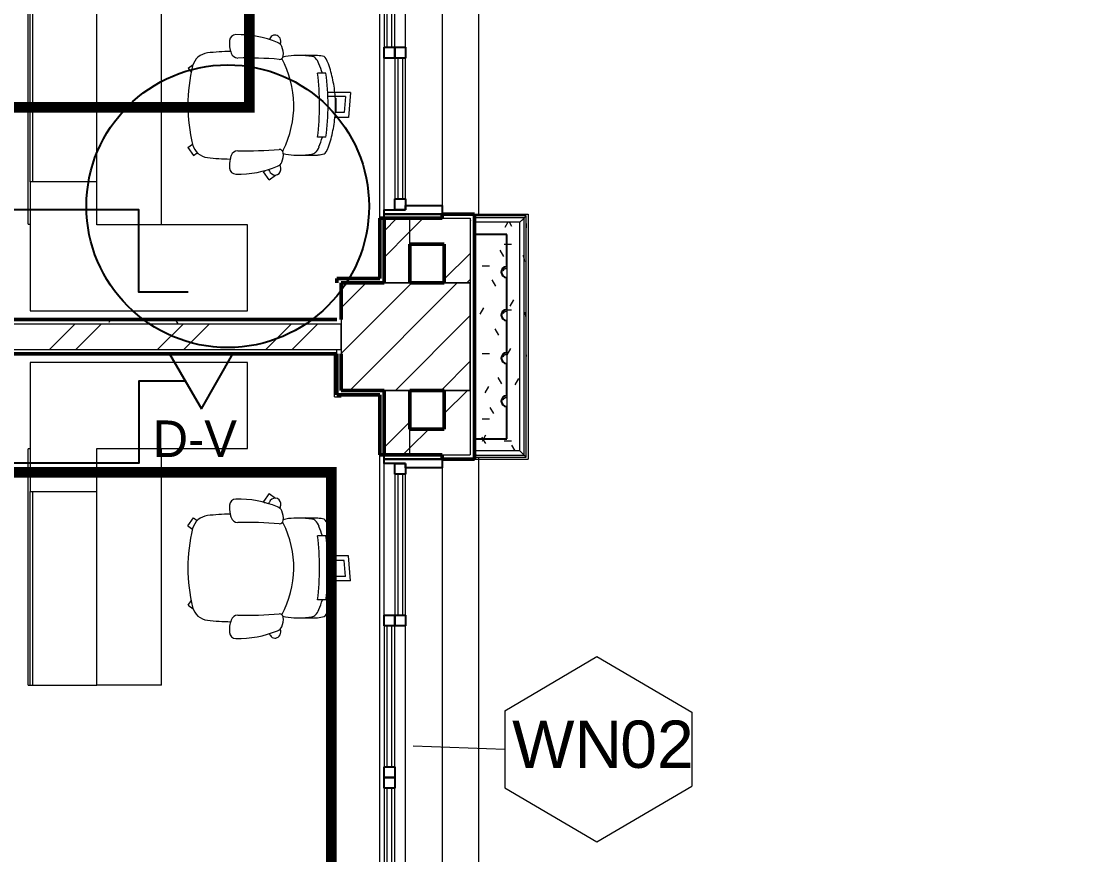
# Model space of a CAD drawing. Header units: millimetres. Extents: x -9358 to 257996, y -67499 to 9117.
# Drawn here: x 49064 to 54062, y -23056 to -19183 of the extents above; entities that cross this region are included whole.
import ezdxf
from ezdxf import colors
from ezdxf.entities.mleader import LeaderData, LeaderLine
from ezdxf.math import Vec2, Vec3

# ---------------------------------------------------------------- set-up
doc = ezdxf.new("R2010")
doc.units = ezdxf.units.MM
doc.header["$LTSCALE"] = 1000
for name, color, linetype, lineweight in [('A-COL-RFC', 8, 'Continuous', 18), ('A-COL-RFC-1', 8, 'Continuous', 9), ('A-COL-RFC-2', 8, 'Continuous', 50), ('A-FLR-PAT', 8, 'Continuous', 18), ('A-FRN', 8, 'Continuous', 9), ('A-LIN-30-1', 8, 'Continuous', 25), ('A-TYP-WIN', 8, 'Continuous', 0), ('A-WAL-CLD', 8, 'Continuous', 9), ('A-WAL-CMU', 8, 'Continuous', 50), ('A-WAL-FIN', 8, 'Continuous', 9), ('A-WAL-LOW-20', 8, 'Continuous', 18), ('A-WAL-LOW-20-1', 8, 'Continuous', 50), ('A-WAL-LOW-30', 8, 'Continuous', 18), ('A-WAL-PAT-1', 8, 'Continuous', 9), ('A-WIN', 8, 'Continuous', 9), ('A-WIN-1', 8, 'Continuous', 25), ('A-WIN-2', 8, 'Continuous', 18)]:
    doc.layers.add(name, color=color, linetype=linetype, lineweight=lineweight)
for name, color, linetype in [('CCTV', 4, 'Continuous'), ('CCTVNET', 6, 'Continuous'), ('DATANET', 4, 'Continuous'), ('F POINT AGN', 7, 'Continuous'), ('Route - rack1', 7, 'Continuous')]:
    doc.layers.add(name, color=color, linetype=linetype)
doc.styles.add('Arial_8', font='arial.ttf', dxfattribs={"height": 220})
doc.styles.add('ELEC', font='romant.shx', dxfattribs={"width": 0.8, "oblique": 15, "height": 0.18})
pattern_1 = [(0, (0, 0), (812.8, 203.2), [33.528, -576.072, 33.528, -576.072, -3251.2]), (0, (0, 0), (812.8, 203.2), [-1219.2, 33.528, -1185.672, 33.528, -576.072, -1422.4]), (0, (0, 0), (812.8, 203.2), [-3048, 33.528, -372.872, 33.528, -982.472]), (120, (304.8, 101.6), (-582.37636, 602.30545), [33.528, -576.072, 33.528, -576.072, -3251.2]), (120, (304.8, 101.6), (-582.37636, 602.30545), [-1219.2, 33.528, -1185.672, 33.528, -576.072, -1422.4]), (120, (304.8, 101.6), (-582.37636, 602.30545), [-3048, 33.528, -372.872, 33.528, -982.472]), (240, (406.4, 508), (-230.42364, -805.50545), [33.528, -576.072, 33.528, -576.072, -3251.2]), (240, (406.4, 508), (-230.42364, -805.50545), [-1219.2, 33.528, -1185.672, 33.528, -576.072, -1422.4]), (240, (406.4, 508), (-230.42364, -805.50545), [-3048, 33.528, -372.872, 33.528, -982.472])]
pattern_2 = [(45, (0, 0), (-251.4472, 251.4472), []), (45, (0, 381), (-251.4472, 251.4472), [])]
pattern_3 = [(0, (0, 0), (406.4, 101.6), [33.528, -271.272, 33.528, -271.272, -1625.6]), (0, (0, 0), (406.4, 101.6), [-609.6, 33.528, -576.072, 33.528, -271.272, -711.2]), (0, (0, 0), (406.4, 101.6), [-1524, 33.528, -169.672, 33.528, -474.472]), (120, (152.4, 50.8), (-291.18818, 301.15272), [33.528, -271.272, 33.528, -271.272, -1625.6]), (120, (152.4, 50.8), (-291.18818, 301.15272), [-609.6, 33.528, -576.072, 33.528, -271.272, -711.2]), (120, (152.4, 50.8), (-291.18818, 301.15272), [-1524, 33.528, -169.672, 33.528, -474.472]), (240, (203.2, 254), (-115.21182, -402.75272), [33.528, -271.272, 33.528, -271.272, -1625.6]), (240, (203.2, 254), (-115.21182, -402.75272), [-609.6, 33.528, -576.072, 33.528, -271.272, -711.2]), (240, (203.2, 254), (-115.21182, -402.75272), [-1524, 33.528, -169.672, 33.528, -474.472])]

# ---------------------------------------------------------------- blocks, each defined once
blk = doc.blocks.new('Window Tag - Window Tag-41068-01-Ground Floor Plan')
at = {"layer": 'A-TYP-WIN'}
for p, q in [((-4.506, 1.627), (-0.238, 4.142)), ((-0.238, 4.142), (4.181, 1.556)), ((-4.506, 1.627), (-4.506, -1.959)), ((4.181, 1.556), (4.181, -1.888)), ((-4.506, -1.959), (-0.238, -4.474)), ((-0.238, -4.474), (4.181, -1.888))]:
    blk.add_line(p, q, dxfattribs=at)
blk = doc.blocks.new('D-V')
at = {"color": 3}
blk.add_lwpolyline([(1.2, 256.5), (146.9, 0), (-146.9, 0), (1.2, 256.5)], dxfattribs=at)
at = {"layer": 'CCTV', "color": 2}
blk.add_attdef('D-V', (-225.1, 246.5), '', height=170, dxfattribs=at)
blk = doc.blocks.new('Task chair 9554N35 - Task chair 9554N35-733048-01-Ground Floor Furniture Plan')
at = {"layer": 'A-FRN'}
for p, q in [((-59.9, 447.8), (56.2, 437.7)), ((-59.9, 447.8), (-59.9, 341.6)), ((-40.1, 424.9), (-40.1, 342.5)), ((-40.1, 424.9), (34.3, 418.4)), ((34.3, 418.4), (34.3, 377)), ((56.2, 437.7), (56.2, 375.4)), ((-33.2, 380), (34.3, 380)), ((-33.2, 377), (-33.2, 380)), ((-148.6, 333.2), (-148.6, 294.8)), ((148.6, 333.5), (148.6, 294.8)), ((208.7, 134.6), (213.5, 132.2)), ((309.5, 42.5), (303.3, 51.1)), ((346.3, 69.3), (309.5, 42.5)), ((346.3, 69.3), (324.3, 99.6)), ((-172.9, -306.8), (-189.9, -284.3)), ((-172.9, -306.8), (-153.2, -293.1)), ((196.3, -309), (180.3, -287)), ((196.3, -309), (233.1, -282.3)), ((233.1, -282.3), (220.5, -265))]:
    blk.add_line(p, q, dxfattribs=at)
for centre, radius, start, end in [((18.2, -231.9), 573.4, 106.914, 111.6297), ((1, -773.4), 1116.7, 82.4068, 97.6988), ((0, -988.3), 1291.7, 83.3947, 96.6053), ((-18.2, -231.9), 573.4, 68.3703, 73.086), ((1424.9, 239.6), 1657.1, 178.0847, 181.9153), ((192.1, 200.6), 424.1, 170.8754, 178.7196), ((-202, 267.3), 24.7, 131.8566, 178.735), ((202, 267.3), 24.7, 1.265, 48.1434), ((-192.1, 200.6), 424.1, 1.2804, 9.1246), ((-1424.9, 239.6), 1657.1, 358.0847, 1.9153), ((-5.9, 191.7), 225.5, 181.9153, 194.9895), ((1.2, -277.4), 461.4, 63.2725, 118.3184), ((5.9, 191.7), 225.5, 345.5179, 358.0847), ((157.4, -76.4), 485.9, 157.6228, 181.0987), ((-301, 96.7), 25.2, 129.5798, 236.5879), ((-296.1, 90.9), 32.8, 82.4202, 129.5798), ((-257.7, 94.4), 37, 114.5757, 157.5185), ((-304.4, 28.7), 95.5, 76.8701, 82.4202), ((-239, 54.3), 81.3, 83.0715, 114.7933), ((-231.5, 117.1), 18, 357.6261, 82.7084), ((1706.6, -39.8), 1926.5, 175.3495, 181.0799), ((223.3, 117.1), 18, 97.2916, 182.3739), ((-1714.8, -39.8), 1926.5, 358.9201, 4.6505), ((230.8, 54.3), 81.3, 65.2067, 96.9285), ((249.5, 94.4), 37, 22.4815, 65.4243), ((351.4, -138.5), 268.8, 102.9497, 106.1735), ((-165.6, -76.4), 485.9, 358.9013, 22.3772), ((297.3, 97.1), 27.1, 305.0503, 102.9497), ((-270.6, 142.7), 80.3, 236.5879, 244.0605), ((266.7, 140.7), 80.4, 293.4562, 305.0503), ((-298.4, -85.1), 30, 181.1693, 265.615), ((-253.5, -75.2), 34, 289.5716, 358.4217), ((245.3, -75.2), 34, 181.5783, 250.4284), ((290.2, -85.1), 30, 274.385, 358.8307), ((-289.7, 26.9), 142.3, 265.5931, 289.5716), ((875.8, -92.8), 1126, 180.8613, 186.3586), ((281.6, 26.9), 142.3, 250.4284, 257.1593), ((-875.8, -92.8), 1126, 353.6414, 359.0315), ((281.6, 26.9), 142.3, 257.1593, 274.4069), ((-163.7, -208.7), 80, 186.3586, 256.0584), ((163.7, -208.7), 80, 283.9417, 353.6414), ((0, 450.7), 759.4, 256.0584, 283.9417)]:
    blk.add_arc(centre, radius, start, end, dxfattribs=at)
for centre, major_axis, ratio, start_param, end_param in [((2833.6, 1083.6), (3058.7, 867.3), 0.246692, 3.007939, 3.042807), ((-182.4, 335.9), (44.1, 13.7), 0.260293, 1.734544, 2.951577), ((-178.1, 286.4), (48, 16.7), 0.376203, 1.755174, 2.42563), ((182.6, 337.1), (-43.9, 14.1), 0.248418, 3.3294, 4.551375), ((178.1, 286.7), (-48.1, 16.1), 0.383717, 3.814978, 4.524085), ((-2839.6, 1069.5), (-3064.8, 850.5), 0.246639, 3.238935, 3.272795), ((-2833.6, 1083.6), (-3058.7, 867.3), 0.246692, 3.240378, 3.275247)]:
    blk.add_ellipse(centre, major_axis=major_axis, ratio=ratio, start_param=start_param, end_param=end_param, dxfattribs=at)
blk.add_open_spline([(193.1, 345.6), (180.8, 349.8), (155.9, 357.6), (104.9, 369.7), (39.6, 378.5), (-39.7, 378.4), (-105, 369.4), (-155.9, 357.1), (-180.8, 349.3), (-193.1, 344.9)], degree=3, knots=[0, 0, 0, 0, 0.1, 0.2, 0.4, 0.6, 0.8, 0.9, 1, 1, 1, 1], dxfattribs=at)
blk = doc.blocks.new('secretary office - manager office -1 2-1846452-01-Ground Floor Furniture Plan')
at = {"layer": 'A-FRN'}
for p, q in [((-360, 310), (-950, 310)), ((-950, 310), (-950, 300)), ((-950, 300), (-950, -700)), ((-548, 320), (550, 320)), ((-548, 320), (-548, 310)), ((-350, 310), (-360, 310)), ((-350, 0), (-350, 310)), ((-350, 310), (550, 310)), ((550, 300), (-350, 300)), ((550, 300), (-350, 300)), ((550, 310), (550, 320)), ((550, 300), (550, 310)), ((550, 0), (550, 300)), ((-550, -700), (-550, 0)), ((-550, 0), (-350, 0)), ((-350, 0), (550, 0)), ((550, 0), (550, -300)), ((-550, -300), (550, -300)), ((-950, -700), (-550, -700))]:
    blk.add_line(p, q, dxfattribs=at)
blk = doc.blocks.new('Sliding_Window_Double - 3000 x 2700-2663160-01-Ground Floor Furniture Plan')
at = {"layer": 'A-WIN'}
for p, q in [((-1336.3, 89.4), (1543.7, 89.4)), ((-651.8, -80.6), (-1306.3, -80.6)), ((808.2, -80.6), (-600.9, -80.6)), ((1513.7, -80.6), (859.1, -80.6)), ((-1306.3, -130.6), (-651.8, -130.6)), ((53.7, -130.6), (-600.9, -130.6)), ((808.2, -130.6), (153.7, -130.6)), ((859.1, -130.6), (1513.7, -130.6)), ((-651.8, -180.6), (-1356.3, -180.6)), ((-600.9, -180.6), (53.7, -180.6)), ((153.7, -180.6), (808.2, -180.6)), ((1563.7, -180.6), (859.1, -180.6))]:
    blk.add_line(p, q, dxfattribs=at)
at = {"layer": 'A-WIN-1'}
for p, q in [((-1376.3, 89.4), (-1336.3, 89.4)), ((-1376.3, -180.6), (-1376.3, 89.4)), ((-1376.3, 89.4), (-1376.3, -180.6)), ((-1336.3, 89.4), (-1336.3, -80.6)), ((1543.7, 89.4), (1583.7, 89.4)), ((1543.7, -80.6), (1543.7, 89.4)), ((1583.7, 89.4), (1583.7, -180.6)), ((1583.7, -180.6), (1583.7, 89.4)), ((-1356.3, -80.6), (-1356.3, -180.6)), ((-1336.3, -80.6), (-1356.3, -80.6)), ((-1356.3, -130.6), (-1356.3, -80.6)), ((-1356.3, -80.6), (-1306.3, -80.6)), ((-1306.3, -80.6), (-1306.3, -130.6)), ((-651.8, -130.6), (-651.8, -80.6)), ((-651.8, -80.6), (-600.9, -80.6)), ((-600.9, -80.6), (-600.9, -130.6)), ((808.2, -130.6), (808.2, -80.6)), ((808.2, -80.6), (859.1, -80.6)), ((859.1, -80.6), (859.1, -130.6)), ((1513.7, -130.6), (1513.7, -80.6)), ((1513.7, -80.6), (1563.7, -80.6)), ((1563.7, -80.6), (1543.7, -80.6)), ((1563.7, -180.6), (1563.7, -80.6)), ((1563.7, -80.6), (1563.7, -130.6)), ((-1306.3, -130.6), (-1356.3, -130.6)), ((-600.9, -130.6), (-651.8, -130.6)), ((-651.8, -180.6), (-651.8, -130.6)), ((-651.8, -130.6), (-600.9, -130.6)), ((-600.9, -130.6), (-600.9, -180.6)), ((53.7, -180.6), (53.7, -130.6)), ((53.7, -130.6), (103.7, -130.6)), ((103.7, -180.6), (103.7, -130.6)), ((103.7, -130.6), (153.7, -130.6)), ((103.7, -130.6), (103.7, -180.6)), ((153.7, -130.6), (153.7, -180.6)), ((808.2, -180.6), (808.2, -130.6)), ((808.2, -130.6), (859.1, -130.6)), ((859.1, -130.6), (808.2, -130.6)), ((859.1, -130.6), (859.1, -180.6)), ((1563.7, -130.6), (1513.7, -130.6)), ((-1376.3, -180.6), (-1396.3, -180.6)), ((-1356.3, -180.6), (-1376.3, -180.6)), ((-600.9, -180.6), (-651.8, -180.6)), ((103.7, -180.6), (53.7, -180.6)), ((153.7, -180.6), (103.7, -180.6)), ((859.1, -180.6), (808.2, -180.6)), ((1583.7, -180.6), (1563.7, -180.6)), ((1603.7, -180.6), (1583.7, -180.6))]:
    blk.add_line(p, q, dxfattribs=at)
at = {"layer": 'A-WIN-2'}
for p, q in [((-1306.3, -95.6), (-651.8, -95.6)), ((-1306.3, -115.6), (-1306.3, -95.6)), ((-651.8, -95.6), (-651.8, -115.6)), ((859.1, -95.6), (1513.7, -95.6)), ((859.1, -115.6), (859.1, -95.6)), ((1513.7, -95.6), (1513.7, -115.6)), ((-651.8, -115.6), (-1306.3, -115.6)), ((-600.9, -145.6), (53.7, -145.6)), ((-600.9, -165.6), (-600.9, -145.6)), ((53.7, -145.6), (53.7, -165.6)), ((153.7, -145.6), (808.2, -145.6)), ((153.7, -165.6), (153.7, -145.6)), ((808.2, -145.6), (808.2, -165.6)), ((1513.7, -115.6), (859.1, -115.6)), ((53.7, -165.6), (-600.9, -165.6)), ((808.2, -165.6), (153.7, -165.6))]:
    blk.add_line(p, q, dxfattribs=at)
blk = doc.blocks.new('Task chair 9554N35 - Task chair 9554N35-745676-01-Ground Floor Furniture Plan')
at = {"layer": 'A-FRN'}
for p, q in [((-172.9, 306.8), (-189.9, 284.3)), ((-172.9, 306.8), (-153.2, 293.1)), ((196.3, 309), (180.3, 287)), ((196.3, 309), (233.1, 282.3)), ((233.1, 282.3), (220.5, 265)), ((309.5, -42.5), (303.3, -51.1)), ((346.3, -69.3), (309.5, -42.5)), ((346.3, -69.3), (324.3, -99.6)), ((208.7, -134.6), (213.5, -132.2)), ((-148.6, -333.2), (-148.6, -294.8)), ((148.6, -333.5), (148.6, -294.8)), ((-59.9, -447.8), (-59.9, -341.6)), ((-40.1, -424.9), (-40.1, -342.5)), ((-33.2, -377), (-33.2, -380)), ((-33.2, -380), (34.3, -380)), ((34.3, -418.4), (34.3, -377)), ((56.2, -437.7), (56.2, -375.4)), ((-59.9, -447.8), (56.2, -437.7)), ((-40.1, -424.9), (34.3, -418.4))]:
    blk.add_line(p, q, dxfattribs=at)
for centre, radius, start, end in [((0, -450.7), 759.4, 76.0583, 103.9416), ((-163.7, 208.7), 80, 103.9416, 173.6414), ((163.7, 208.7), 80, 6.3586, 76.0583), ((875.8, 92.8), 1126, 173.6414, 179.1387), ((-875.8, 92.8), 1126, 0.9685, 6.3586), ((-298.4, 85.1), 30, 94.385, 178.8307), ((-289.7, -26.9), 142.3, 70.4284, 94.4069), ((-253.5, 75.2), 34, 1.5783, 70.4284), ((245.3, 75.2), 34, 109.5716, 178.4217), ((281.6, -26.9), 142.3, 102.8407, 109.5716), ((281.6, -26.9), 142.3, 85.5931, 102.8407), ((290.2, 85.1), 30, 1.1693, 85.615), ((157.4, 76.4), 485.9, 178.9013, 202.3772), ((1706.6, 39.8), 1926.5, 178.9201, 184.6505), ((-1714.8, 39.8), 1926.5, 355.3495, 1.0799), ((-165.6, 76.4), 485.9, 337.6228, 1.0987), ((-301, -96.7), 25.2, 123.4121, 230.4202), ((-270.6, -142.7), 80.3, 115.9395, 123.4121), ((297.3, -97.1), 27.1, 257.0503, 54.9497), ((266.7, -140.7), 80.4, 54.9497, 66.5438), ((-296.1, -90.9), 32.8, 230.4202, 277.5798), ((-257.7, -94.4), 37, 202.4815, 245.4243), ((-304.4, -28.7), 95.5, 277.5798, 283.1299), ((-239, -54.3), 81.3, 245.2067, 276.9285), ((-5.9, -191.7), 225.5, 165.0105, 178.0847), ((-231.5, -117.1), 18, 277.2916, 2.3739), ((1.2, 277.4), 461.4, 241.6816, 296.7275), ((223.3, -117.1), 18, 177.6261, 262.7084), ((230.8, -54.3), 81.3, 263.0715, 294.7933), ((5.9, -191.7), 225.5, 1.9153, 14.4821), ((249.5, -94.4), 37, 294.5757, 337.5185), ((351.4, 138.5), 268.8, 253.8265, 257.0503), ((1424.9, -239.6), 1657.1, 178.0847, 181.9153), ((-1424.9, -239.6), 1657.1, 358.0847, 1.9153), ((192.1, -200.6), 424.1, 181.2804, 189.1246), ((-192.1, -200.6), 424.1, 350.8754, 358.7196), ((-202, -267.3), 24.7, 181.265, 228.1434), ((0, 988.3), 1291.7, 263.3947, 276.6053), ((202, -267.3), 24.7, 311.8566, 358.735), ((18.2, 231.9), 573.4, 248.3703, 253.086), ((1, 773.4), 1116.7, 262.3012, 277.5932), ((-18.2, 231.9), 573.4, 286.914, 291.6297)]:
    blk.add_arc(centre, radius, start, end, dxfattribs=at)
for centre, major_axis, ratio, start_param, end_param in [((2833.6, -1083.6), (-3058.7, 867.3), 0.246692, 0.098786, 0.133654), ((-178.1, -286.4), (-48, 16.7), 0.376203, 0.715963, 1.386418), ((178.1, -286.7), (48.1, 16.1), 0.383717, 4.900693, 5.6098), ((-2833.6, -1083.6), (3058.7, 867.3), 0.246692, 6.149531, 6.184399), ((-2839.6, -1069.5), (3064.8, 850.5), 0.246639, 6.151983, 6.185843), ((-182.4, -335.9), (-44.1, 13.7), 0.260293, 0.190015, 1.407049), ((182.6, -337.1), (43.9, 14.1), 0.248418, 4.873403, 6.095378)]:
    blk.add_ellipse(centre, major_axis=major_axis, ratio=ratio, start_param=start_param, end_param=end_param, dxfattribs=at)
blk.add_open_spline([(193.1, -345.6), (180.8, -349.8), (155.9, -357.6), (104.9, -369.7), (39.6, -378.5), (-39.7, -378.4), (-105, -369.4), (-155.9, -357.1), (-180.8, -349.3), (-193.1, -344.9)], degree=3, knots=[0, 0, 0, 0, 0.1, 0.2, 0.4, 0.6, 0.8, 0.9, 1, 1, 1, 1], dxfattribs=at)
blk = doc.blocks.new('secretary office - manager office -1 2-1846450-01-Ground Floor Furniture Plan')
at = {"layer": 'A-FRN'}
for p, q in [((-550, 700), (-950, 700)), ((-950, 700), (-950, -300)), ((-550, 0), (-550, 700)), ((550, 300), (-550, 300)), ((550, 300), (550, 0)), ((-350, 0), (-550, 0)), ((550, 0), (-350, 0)), ((-350, -310), (-350, 0)), ((550, -300), (550, 0)), ((-950, -300), (-950, -310)), ((-950, -310), (-360, -310)), ((-548, -310), (-548, -320)), ((550, -320), (-548, -320)), ((-360, -310), (-350, -310)), ((-350, -300), (550, -300)), ((-350, -300), (550, -300)), ((550, -310), (-350, -310)), ((550, -310), (550, -300)), ((550, -320), (550, -310))]:
    blk.add_line(p, q, dxfattribs=at)
blk = doc.blocks.new('FP_404-01-Ground Floor Furniture Plan')
at = {"layer": 'A-WAL-PAT-1'}
for p, q in [((51303.8, -20593.5), (51306.4, -20589)), ((51306.4, -20589), (51310.2, -20585.5)), ((51310.2, -20585.5), (51314.9, -20583.3)), ((51314.9, -20583.3), (51320, -20582.6))]:
    blk.add_line(p, q, dxfattribs=at)
blk = doc.blocks.new('FP_405-01-Ground Floor Furniture Plan')
at = {"layer": 'A-WAL-PAT-1'}
for p, q in [((51303.8, -20393.3), (51306.4, -20388.8)), ((51306.4, -20388.8), (51310.2, -20385.3)), ((51310.2, -20385.3), (51314.9, -20383.1)), ((51314.9, -20383.1), (51320, -20382.4))]:
    blk.add_line(p, q, dxfattribs=at)
blk = doc.blocks.new('FP_406-01-Ground Floor Furniture Plan')
at = {"layer": 'A-WAL-PAT-1'}
for p, q in [((51303.7, -20193.6), (51306.4, -20189.1)), ((51306.4, -20189.1), (51310.2, -20185.6)), ((51310.2, -20185.6), (51314.9, -20183.4)), ((51314.9, -20183.4), (51320, -20182.6))]:
    blk.add_line(p, q, dxfattribs=at)
blk = doc.blocks.new('FP_407-01-Ground Floor Furniture Plan')
at = {"layer": 'A-WAL-PAT-1'}
for p, q in [((51303.8, -20793.4), (51306.4, -20789)), ((51306.4, -20789), (51310.3, -20785.5)), ((51310.3, -20785.5), (51314.9, -20783.3)), ((51314.9, -20783.3), (51320, -20782.6))]:
    blk.add_line(p, q, dxfattribs=at)
blk = doc.blocks.new('Walls 436 - Walls 304-2894188-01-Ground Floor Furniture Plan')
at = {"layer": 'A-WAL-PAT-1'}
h = blk.add_hatch(dxfattribs=at)
h.set_pattern_fill('FP_136', color=256, style=0, pattern_type=2)
h.set_pattern_definition(pattern_3)
h.paths.add_polyline_path([(51320, -20975), (51320, -20825), (51305.3, -20820.2), (51296.2, -20807.7), (51296.2, -20792.3), (51305.3, -20779.8), (51320, -20775), (51320, -20625), (51305.3, -20620.2), (51296.2, -20607.7), (51297.4, -20590.7), (51305.3, -20579.8), (51320, -20575), (51320, -20424.8), (51305.3, -20420), (51296.2, -20407.5), (51296.2, -20392), (51305.3, -20379.5), (51320, -20374.8), (51320, -20225), (51305.3, -20220.2), (51296.2, -20207.7), (51296.2, -20192.3), (51305.3, -20179.8), (51320, -20175), (51320, -20025), (51170, -20025), (51170, -20975), (51255.9, -20975)], flags=0)
at = {"layer": 'A-LIN-30-1'}
for p, q in [((51170, -20025), (51170, -20975)), ((51320, -20025), (51170, -20025)), ((51320, -20175), (51320, -20025)), ((51320, -20374.8), (51320, -20225)), ((51320, -20575), (51320, -20424.8)), ((51320, -20775), (51320, -20625)), ((51320, -20975), (51320, -20825)), ((51170, -20975), (51320, -20975))]:
    blk.add_line(p, q, dxfattribs=at)
for centre in [(51320, -20200), (51320, -20399.8), (51320, -20600), (51320, -20800)]:
    blk.add_arc(centre, 25, 90, 270, dxfattribs=at)
at = {"layer": 'A-WAL-FIN'}
for p, q in [((51320, -20175), (51320, -20200)), ((51320, -20200), (51320, -20225)), ((51320, -20374.8), (51320, -20399.8)), ((51320, -20399.8), (51320, -20424.8)), ((51320, -20575), (51320, -20600)), ((51320, -20600), (51320, -20625)), ((51320, -20775), (51320, -20800)), ((51320, -20800), (51320, -20825))]:
    blk.add_line(p, q, dxfattribs=at)
at = {"layer": 'A-WAL-LOW-20-1'}
for name in ['FP_406-01-Ground Floor Furniture Plan', 'FP_405-01-Ground Floor Furniture Plan', 'FP_404-01-Ground Floor Furniture Plan', 'FP_407-01-Ground Floor Furniture Plan']:
    blk.add_blockref(name, (0, 0), dxfattribs=at)
blk = doc.blocks.new('FP_408-01-Ground Floor Furniture Plan')
at = {"layer": 'A-WAL-LOW-20'}
blk.add_line((51170, -21051.2), (51401.4, -21051.2), dxfattribs=at)
at = {"layer": 'A-WAL-PAT-1'}
for p, q in [((51170.5, -21051.4), (51170, -21051.6)), ((51171, -21051.1), (51170.5, -21051.4)), ((51171.5, -21050.8), (51171, -21051.1)), ((51172, -21050.5), (51171.5, -21050.8)), ((51172.5, -21050.1), (51172, -21050.5)), ((51173, -21049.8), (51172.5, -21050.1)), ((51173.5, -21049.4), (51173, -21049.8)), ((51174, -21048.9), (51173.5, -21049.4)), ((51174.5, -21048.5), (51174, -21048.9)), ((51175, -21048), (51174.5, -21048.5)), ((51175.5, -21047.5), (51175, -21048)), ((51176, -21046.9), (51175.5, -21047.5)), ((51176.5, -21046.4), (51176, -21046.9)), ((51177.1, -21045.8), (51176.5, -21046.4)), ((51177.6, -21045.2), (51177.1, -21045.8)), ((51178.1, -21044.6), (51177.6, -21045.2))]:
    blk.add_line(p, q, dxfattribs=at)
blk = doc.blocks.new('FP_409-01-Ground Floor Furniture Plan')
at = {"layer": 'A-WAL-LOW-20'}
blk.add_line((51170, -21061), (51411.1, -21061), dxfattribs=at)
at = {"layer": 'A-WAL-PAT-1'}
for p, q in [((51352.3, -21062), (51350.9, -21061.9)), ((51353.8, -21062.1), (51352.3, -21062))]:
    blk.add_line(p, q, dxfattribs=at)
blk = doc.blocks.new('FP_410-01-Ground Floor Furniture Plan')
at = {"layer": 'A-WAL-LOW-20'}
blk.add_line((51401.4, -21051.2), (51401.4, -19948.5), dxfattribs=at)
at = {"layer": 'A-WAL-PAT-1'}
for p, q in [((51402.2, -20015.2), (51398.1, -20015.2)), ((51395.5, -20122.3), (51395.8, -20123.2)), ((51395.8, -20123.2), (51396.2, -20124.1)), ((51396.2, -20124.1), (51396.5, -20125.1)), ((51396.5, -20125.1), (51396.9, -20126)), ((51396.9, -20126), (51397.2, -20126.9)), ((51397.2, -20126.9), (51397.5, -20127.8)), ((51397.5, -20127.8), (51397.8, -20128.7)), ((51397.8, -20128.7), (51398.1, -20129.6)), ((51398.1, -20129.6), (51398.4, -20130.5)), ((51398.4, -20130.5), (51398.7, -20131.4)), ((51398.7, -20131.4), (51399, -20132.3)), ((51399, -20132.3), (51399.2, -20133.2)), ((51399.2, -20133.2), (51399.5, -20134.1)), ((51399.5, -20134.1), (51399.7, -20135)), ((51399.7, -20135), (51400, -20135.9)), ((51400, -20135.9), (51400.2, -20136.8)), ((51400.2, -20136.8), (51400.4, -20137.8)), ((51400.4, -20137.8), (51400.6, -20138.7)), ((51400.6, -20138.7), (51400.8, -20139.6)), ((51400.8, -20139.6), (51401, -20140.5)), ((51401, -20140.5), (51401.2, -20141.4)), ((51401.2, -20141.4), (51401.3, -20142.3)), ((51401.3, -20142.3), (51401.5, -20143.2)), ((51401.5, -20143.2), (51401.6, -20144.1)), ((51401.6, -20144.1), (51401.8, -20145)), ((51401.8, -20145), (51401.9, -20145.9)), ((51401.9, -20145.9), (51402, -20146.8)), ((51402, -20146.8), (51402.1, -20147.7)), ((51402.1, -20147.7), (51402.2, -20148.6)), ((51402.2, -20148.6), (51402.3, -20149.6)), ((51402.3, -20149.6), (51402.3, -20150.5)), ((51402.3, -20150.5), (51402.4, -20151.4)), ((51402.2, -20218.4), (51398.1, -20218.4)), ((51402.2, -20523.2), (51398.1, -20523.2))]:
    blk.add_line(p, q, dxfattribs=at)
blk = doc.blocks.new('FP_411-01-Ground Floor Furniture Plan')
at = {"layer": 'A-WAL-LOW-20'}
blk.add_line((51411.1, -21061), (51411.1, -19938.8), dxfattribs=at)
at = {"layer": 'A-WAL-PAT-1'}
for p, q in [((51411.5, -19992.9), (51411.7, -19990.2)), ((51411.7, -19990.2), (51411.8, -19987.6)), ((51411.8, -19987.6), (51412, -19985)), ((51412, -19985), (51412.1, -19982.3)), ((51412.1, -19982.3), (51412.2, -19979.7)), ((51412.2, -19977), (51412.2, -19974.4)), ((51412.2, -19979.7), (51412.2, -19977)), ((51410.7, -20000.8), (51411, -19998.2)), ((51411, -19998.2), (51411.2, -19995.5)), ((51411.2, -19995.5), (51411.5, -19992.9)), ((51403.9, -20386.3), (51404.6, -20388.9)), ((51404.6, -20388.9), (51405.2, -20391.6)), ((51405.2, -20391.6), (51405.8, -20394.2)), ((51405.8, -20394.2), (51406.4, -20396.9)), ((51406.4, -20396.9), (51407, -20399.5)), ((51407, -20399.5), (51407.5, -20402.1)), ((51407.5, -20402.1), (51408, -20404.8)), ((51408, -20404.8), (51408.5, -20407.4)), ((51408.5, -20407.4), (51408.9, -20410.1)), ((51408.9, -20410.1), (51409.4, -20412.7)), ((51409.4, -20412.7), (51409.8, -20415.3)), ((51412, -20593.1), (51412.1, -20590.5)), ((51412.1, -20590.5), (51412.2, -20587.9)), ((51412.2, -20587.9), (51412.2, -20585.2))]:
    blk.add_line(p, q, dxfattribs=at)
blk = doc.blocks.new('FP_412-01-Ground Floor Furniture Plan')
at = {"layer": 'A-WAL-LOW-20'}
blk.add_line((51401.4, -19948.5), (51170, -19948.5), dxfattribs=at)
blk = doc.blocks.new('FP_413-01-Ground Floor Furniture Plan')
at = {"layer": 'A-WAL-LOW-20'}
blk.add_line((51411.1, -19938.8), (51170, -19938.8), dxfattribs=at)
blk = doc.blocks.new('Walls 350 - Walls 78-2894318-01-Ground Floor Furniture Plan')
at = {"layer": 'A-WAL-PAT-1'}
h = blk.add_hatch(dxfattribs=at)
h.set_pattern_fill('FP_190', color=256, style=0, pattern_type=2)
h.set_pattern_definition(pattern_3)
h.paths.add_polyline_path([(51320, -20200), (51318, -20204), (51318.6, -20204.9), (51319.6, -20201.5)], flags=0)
h.paths.add_polyline_path([(51320, -20399.8), (51318, -20403.7), (51318.6, -20404.7), (51319.6, -20401.3)], flags=0)
h.paths.add_polyline_path([(51320, -20600), (51318, -20604), (51318.6, -20604.9), (51319.6, -20601.5)], flags=0)
h.paths.add_polyline_path([(51320, -20800), (51318, -20804), (51318.6, -20804.9), (51319.6, -20801.5)], flags=0)
h.paths.add_polyline_path([(51255.9, -21031.5), (51381.7, -21031.5), (51381.7, -19968.2), (51170, -19968.2), (51170, -20025), (51320, -20025), (51320, -20175), (51320, -20175.6), (51320, -20224.2), (51320, -20225), (51320, -20374.8), (51320, -20375.4), (51320, -20423.9), (51320, -20424.8), (51320, -20575), (51320, -20575.6), (51320, -20624.2), (51320, -20625), (51320, -20775), (51320, -20775.6), (51319.8, -20824.4), (51320, -20825), (51320, -20975), (51170, -20975), (51170, -21031.5)], flags=0)
at = {"layer": 'A-WAL-LOW-20'}
for p, q in [((51381.7, -19968.2), (51170, -19968.2)), ((51381.7, -21031.5), (51381.7, -19968.2)), ((51381.7, -21031.5), (51170, -21031.5))]:
    blk.add_line(p, q, dxfattribs=at)
for points, knots in [([(51411.1, -19938.8), (51411.1, -19938.8), (51410.7, -19939.1), (51407.8, -19942.1), (51403.9, -19946), (51402, -19947.8)], [0.1701475, 0.1701475, 0.1701475, 0.1701475, 0.25, 0.5, 0.6488772, 0.6488772, 0.6488772, 0.6488772]), ([(51401.4, -19948.5), (51401.4, -19948.5), (51401.2, -19948.7), (51400.3, -19949.6), (51398.6, -19951.2), (51397, -19952.9), (51395.1, -19954.8), (51392.9, -19957), (51390.4, -19959.5), (51386.7, -19963.2), (51383.7, -19966.1), (51381.7, -19968.2)], [0.4599876, 0.4599876, 0.4599876, 0.4599876, 0.5, 0.6, 0.65, 0.7, 0.75, 0.8, 0.85, 0.9, 1, 1, 1, 1]), ([(51401.4, -21051.2), (51401.4, -21051.2), (51401.2, -21051.1), (51400.3, -21050.2), (51398.6, -21048.5), (51397, -21046.9), (51395.1, -21045), (51392.9, -21042.8), (51390.4, -21040.3), (51386.7, -21036.6), (51383.8, -21033.6), (51381.7, -21031.5)], [0.4599876, 0.4599876, 0.4599876, 0.4599876, 0.5, 0.6, 0.65, 0.7, 0.75, 0.8, 0.85, 0.9, 1, 1, 1, 1]), ([(51411.1, -21061), (51411.1, -21061), (51410.7, -21060.6), (51407.8, -21057.7), (51403.9, -21053.8), (51402, -21051.9)], [0.1701475, 0.1701475, 0.1701475, 0.1701475, 0.25, 0.5, 0.6488772, 0.6488772, 0.6488772, 0.6488772])]:
    blk.add_open_spline(points, degree=3, knots=knots, dxfattribs=at)
for name in ['FP_413-01-Ground Floor Furniture Plan', 'FP_411-01-Ground Floor Furniture Plan', 'FP_412-01-Ground Floor Furniture Plan', 'FP_410-01-Ground Floor Furniture Plan', 'FP_408-01-Ground Floor Furniture Plan', 'FP_409-01-Ground Floor Furniture Plan']:
    blk.add_blockref(name, (0, 0), dxfattribs=at)
blk = doc.blocks.new('G')
at = {"layer": 'A-COL-RFC-1'}
h = blk.add_hatch(dxfattribs=at)
h.set_pattern_fill('FP_4', color=256, style=0, pattern_type=2)
h.set_pattern_definition([(45, (0, 0), (-106.066, 106.066), [])])
h.paths.add_polyline_path([(50550, -20750), (51150, -20750), (51150, -20250), (50550, -20250), (50550, -20590.7)], flags=0)
at = {"layer": 'A-WAL-PAT-1'}
h = blk.add_hatch(dxfattribs=at)
h.set_pattern_fill('FP_2', color=256, style=0, pattern_type=2)
h.set_pattern_definition(pattern_1)
h.paths.add_polyline_path([(50750, -20250), (50750, -19950), (50730, -19950), (50730, -20250)], flags=0)
h.paths.add_polyline_path([(50750, -16950), (50750, -16460), (50730, -16460), (50730, -16950)], flags=0)
h = blk.add_hatch(dxfattribs=at)
h.set_pattern_fill('FP_2', color=256, style=0, pattern_type=2)
h.set_pattern_definition(pattern_1)
h.paths.add_polyline_path([(51150, -21050), (51170, -21050), (51170, -19930), (51150, -19930), (51150, -20952.1)], flags=0)
h = blk.add_hatch(dxfattribs=at)
h.set_pattern_fill('FP_1', color=256, style=0, pattern_type=2)
h.set_pattern_definition(pattern_2)
h.paths.add_polyline_path([(50870, -21050), (50870, -20750), (50750, -20750), (50750, -21050), (50764.3, -21050)], flags=0)
h.paths.add_polyline_path([(50750, -20250), (50870, -20250), (50870, -19950), (50750, -19950), (50750, -20070)], flags=0)
h = blk.add_hatch(dxfattribs=at)
h.set_pattern_fill('FP_1', color=256, style=0, pattern_type=2)
h.set_pattern_definition(pattern_2)
h.paths.add_polyline_path([(50870, -20070), (51030, -20070), (51030, -19950), (50870, -19950)], flags=0)
h = blk.add_hatch(dxfattribs=at)
h.set_pattern_fill('FP_1', color=256, style=0, pattern_type=2)
h.set_pattern_definition(pattern_2)
h.paths.add_polyline_path([(51030, -20930), (51150, -20930), (51150, -20750), (51030, -20750)], flags=0)
h.paths.add_polyline_path([(51150, -20250), (51150, -19950), (51030, -19950), (51030, -20250)], flags=0)
h = blk.add_hatch(dxfattribs=at)
h.set_pattern_fill('FP_1', color=256, style=0, pattern_type=2)
h.set_pattern_definition(pattern_2)
h.paths.add_polyline_path([(50530, -20560), (50550, -20560), (50550, -20440), (44760, -20440), (44760, -20560), (50272.7, -20560)], flags=0)
h = blk.add_hatch(dxfattribs=at)
h.set_pattern_fill('FP_2', color=256, style=0, pattern_type=2)
h.set_pattern_definition(pattern_1)
h.paths.add_polyline_path([(50530, -20440), (50530, -20420), (44960, -20420), (44960, -20440), (50272.7, -20440)], flags=0)
h.paths.add_polyline_path([(44780, -20440), (44940, -20440), (44940, -20420), (44780, -20420)], flags=0)
h = blk.add_hatch(dxfattribs=at)
h.set_pattern_fill('FP_2', color=256, style=0, pattern_type=2)
h.set_pattern_definition(pattern_1)
h.paths.add_polyline_path([(50272.7, -20580), (50530, -20580), (50530, -20560), (44960, -20560), (44960, -20580), (49289.6, -20580)], flags=0)
h.paths.add_polyline_path([(44865.5, -20580), (44940, -20580), (44940, -20560), (44780, -20560), (44780, -20580)], flags=0)
h = blk.add_hatch(dxfattribs=at)
h.set_pattern_fill('FP_2', color=256, style=0, pattern_type=2)
h.set_pattern_definition(pattern_1)
h.paths.add_polyline_path([(50750, -24540), (50750, -24050), (50730, -24050), (50730, -24540)], flags=0)
h.paths.add_polyline_path([(50750, -21050), (50750, -20750), (50730, -20750), (50730, -21050)], flags=0)
h = blk.add_hatch(dxfattribs=at)
h.set_pattern_fill('FP_1', color=256, style=0, pattern_type=2)
h.set_pattern_definition(pattern_2)
h.paths.add_polyline_path([(50870, -21050), (51150, -21050), (51150, -20930), (50870, -20930), (50870, -20952.1)], flags=0)
at = {"layer": 'A-COL-RFC'}
for p, q in [((50870, -20250), (50750, -20250)), ((51150, -20250), (51030, -20250)), ((51150, -20750), (51150, -20250)), ((50550, -20420), (50550, -20440)), ((50550, -20440), (50550, -20560)), ((50550, -20560), (50550, -20580)), ((50750, -20750), (50870, -20750)), ((51030, -20750), (51150, -20750))]:
    blk.add_line(p, q, dxfattribs=at)
at = {"layer": 'A-COL-RFC-2'}
for p, q in [((50550, -20250), (50550, -20420)), ((50750, -20250), (50550, -20250)), ((51030, -20250), (50870, -20250)), ((50550, -20580), (50550, -20750)), ((50550, -20750), (50750, -20750)), ((50870, -20750), (51030, -20750))]:
    blk.add_line(p, q, dxfattribs=at)
at = {"layer": 'A-FLR-PAT'}
for p, q in [((51190, -19930), (51190, -16970)), ((51170, -19930), (51190, -19930)), ((51190, -24030), (51190, -21060.7))]:
    blk.add_line(p, q, dxfattribs=at)
at = {"layer": 'A-WAL-CLD'}
for p, q in [((50870, -20070), (50870, -19950)), ((51020, -19950), (51150, -19950)), ((51150, -19950), (51150, -20250)), ((44760, -20440), (50550, -20440)), ((44760, -20560), (50550, -20560)), ((50530, -20580), (50530, -20560)), ((51150, -20750), (51150, -21050)), ((50870, -21050), (50870, -20930)), ((51020, -21050), (51150, -21050))]:
    blk.add_line(p, q, dxfattribs=at)
at = {"layer": 'A-WAL-CMU'}
for p, q in [((51170, -19930), (51020, -19930)), ((51020, -19930), (51020, -19950)), ((51170, -21070), (51170, -19930)), ((50730, -19950), (50730, -20230)), ((50750, -19950), (50730, -19950)), ((51020, -19950), (50750, -19950)), ((50750, -19950), (50750, -20070)), ((50750, -20250), (50750, -19950)), ((50750, -20070), (50750, -20250)), ((50870, -20070), (51030, -20070)), ((50870, -20250), (50870, -20070)), ((51030, -20070), (51030, -20250)), ((50730, -20230), (50530, -20230)), ((50530, -20230), (50530, -20250)), ((50550, -20250), (50750, -20250)), ((50530, -20420), (44960, -20420)), ((44960, -20580), (50530, -20580)), ((50530, -20580), (50530, -20770)), ((50550, -20750), (50550, -20580)), ((50530, -20770), (50730, -20770)), ((50750, -20750), (50550, -20750)), ((50730, -20770), (50730, -21050)), ((50750, -20750), (50750, -21050)), ((50750, -21050), (50750, -20750)), ((50870, -20930), (50870, -20750)), ((51030, -20750), (51030, -20930)), ((51030, -20930), (50870, -20930)), ((50730, -21050), (50750, -21050)), ((50750, -21050), (51020, -21050)), ((51020, -21050), (51020, -21070)), ((51020, -21070), (51170, -21070))]:
    blk.add_line(p, q, dxfattribs=at)
at = {"layer": 'A-WAL-LOW-30'}
for p, q in [((50730, -19950), (50730, -16950)), ((51170, -19930), (51420, -19930)), ((51420, -19930), (51420, -21070)), ((50750, -20250), (50870, -20250)), ((51030, -20250), (51150, -20250)), ((51150, -20250), (51150, -20750)), ((50550, -20560), (50550, -20440)), ((50520, -20780), (50520, -20590)), ((50520, -20780), (50550, -20780)), ((50870, -20750), (50750, -20750)), ((51150, -20750), (51030, -20750)), ((50730, -24050), (50730, -21050)), ((51170, -21070), (51420, -21070))]:
    blk.add_line(p, q, dxfattribs=at)
at = {"layer": 'A-FRN'}
for name, p, rotation in [('secretary office - manager office -1 2-1846452-01-Ground Floor Furniture Plan', (49415, -19430), 89.9999999999977), ('Task chair 9554N35 - Task chair 9554N35-733048-01-Ground Floor Furniture Plan', (50146.2, -19424.5), 270.0000000000025), ('secretary office - manager office -1 2-1846450-01-Ground Floor Furniture Plan', (49415, -21570), 270.0000000000017), ('Task chair 9554N35 - Task chair 9554N35-745676-01-Ground Floor Furniture Plan', (50146.2, -21575.5), 89.99999999999687)]:
    blk.add_blockref(name, p, dxfattribs=dict(at, rotation=rotation))
at = {"layer": 'A-WAL-LOW-20'}
blk.add_blockref('Walls 350 - Walls 78-2894318-01-Ground Floor Furniture Plan', (0, 0), dxfattribs=at)
at = {"layer": 'A-WAL-LOW-20-1'}
blk.add_blockref('Walls 436 - Walls 304-2894188-01-Ground Floor Furniture Plan', (0, 0), dxfattribs=at)
at = {"layer": 'A-WIN', "rotation": 270.0000000000002}
for p in [(50930.6, -18346.3), (50930.6, -22446.3)]:
    blk.add_blockref('Sliding_Window_Double - 3000 x 2700-2663160-01-Ground Floor Furniture Plan', p, dxfattribs=at)
blk = doc.blocks.new('RACK1 - ROUTE')
at = {"layer": 'F POINT AGN', "color": 1, "const_width": 50}
blk.add_lwpolyline([(43778, -44543), (43778, -28172), (50391, -28172), (50391, -25059), (45007, -25059), (45007, -28068), (43438, -28068), (43438, -21701), (45339, -21701), (45339, -24175), (50505, -24175), (50505, -21279), (43451, -21279), (43451, -19582), (50123, -19582), (50123, -16877)], dxfattribs=at)

msp = doc.modelspace()

# ---------------------------------------------------------------- block references
msp.add_blockref('G', (0, -148.1))

# ---------------------------------------------------------------- next in the draw order: linework, layer by layer
at = {"layer": 'A-TYP-WIN'}
msp.add_line((50885, -22550), (51312, -22566.6), dxfattribs=at)
at = {"layer": 'DATANET', "color": 3}
for points in [[(49839.5, -20440.9), (49610, -20440.9), (49610, -20059.1), (42815, -20059.1)], [(49825.8, -20855.3), (49610, -20855.3), (49610, -21237.1), (42815, -21237.1)]]:
    msp.add_lwpolyline(points, dxfattribs=at)
at = {"layer": 'F POINT AGN', "color": 1}
msp.add_circle((50023, -20042), 657, dxfattribs=at)

# ---------------------------------------------------------------- next in the draw order: block references
at = {"layer": 'A-TYP-WIN', "xscale": 99.99999999999991, "yscale": 99.99999999999991, "zscale": 99.99999999999991}
msp.add_blockref('Window Tag - Window Tag-41068-01-Ground Floor Plan', (51762.7, -22550), dxfattribs=at)
at = {"layer": 'DATANET', "color": 3}
ref = msp.add_blockref('D-V', (49899.3, -20728.1), dxfattribs=dict(at, xscale=-1, rotation=180))
ref.add_attrib('D-V', 'D-V', (49674.3, -21208.1), dxfattribs={"layer": 'CCTV', "color": 3, "height": 170})
at = {"layer": 'Route - rack1', "color": 1}
msp.add_blockref('RACK1 - ROUTE', (0, 0), dxfattribs=at)

# ---------------------------------------------------------------- next in the draw order: texts
at = {"layer": 'A-TYP-WIN', "char_height": 220, "attachment_point": 1, "style": 'Arial_8'}
for s, insert, width in [('WN', (51345.2, -22433.1), 609.282), ('02', (51847.9, -22433.1), 400.844)]:
    msp.add_mtext(s, dxfattribs=dict(at, insert=insert, width=width))

# ---------------------------------------------------------------- next in the draw order: leaders
at = {"layer": 'CCTVNET', "color": 3}
ml = msp.add_multileader_mtext('Standard', dxfattribs=at)
ml.set_content('{\\C6;CABLE TRUNK (200X100X150mm) FOR CCTV & ACCESS CONTROL}', color=2, style='ELEC')
ml.set_leader_properties(color=6)
ml.build(insert=Vec2(0, 0))
ml.multileader.update_dxf_attribs({"text_left_attachment_type": 6, "text_right_attachment_type": 6, "dogleg_length": 1703.1, "arrow_head_size": 151.4})
ctx = ml.context
ctx.base_point, ctx.char_height, ctx.arrow_head_size, ctx.landing_gap_size, ctx.plane_origin = Vec3(10418.6, -22205.1), 227.107, 151.4, 22.7, Vec3(-2585.3, -59547)
ctx.left_attachment, ctx.right_attachment = 6, 6
notes = []
notes.append((ctx, [(0, (1, 1, 0), (10241, -22205.1), (1, 0), 177.6, [(0, [(8710.3, -21780.6)], 0, [])])]))
ctx.mtext.insert, ctx.mtext.width, ctx.mtext.flow_direction = Vec3(10441.3, -21902.3), 213786.42, 5
for ctx, leaders in notes:
    for number, flags, end, landing, length, lines in leaders:
        leader = LeaderData()
        leader.index, (leader.has_last_leader_line, leader.has_dogleg_vector, leader.attachment_direction) = number, flags
        leader.last_leader_point, leader.dogleg_vector, leader.dogleg_length = Vec3(end), Vec3(landing), length
        for number, points, colour, breaks in lines:
            line = LeaderLine()
            line.index, line.vertices, line.color, line.breaks = number, Vec3.list(points), colors.encode_raw_color(colour), breaks
            leader.lines.append(line)
        ctx.leaders.append(leader)

doc.saveas('drawing.dxf')
